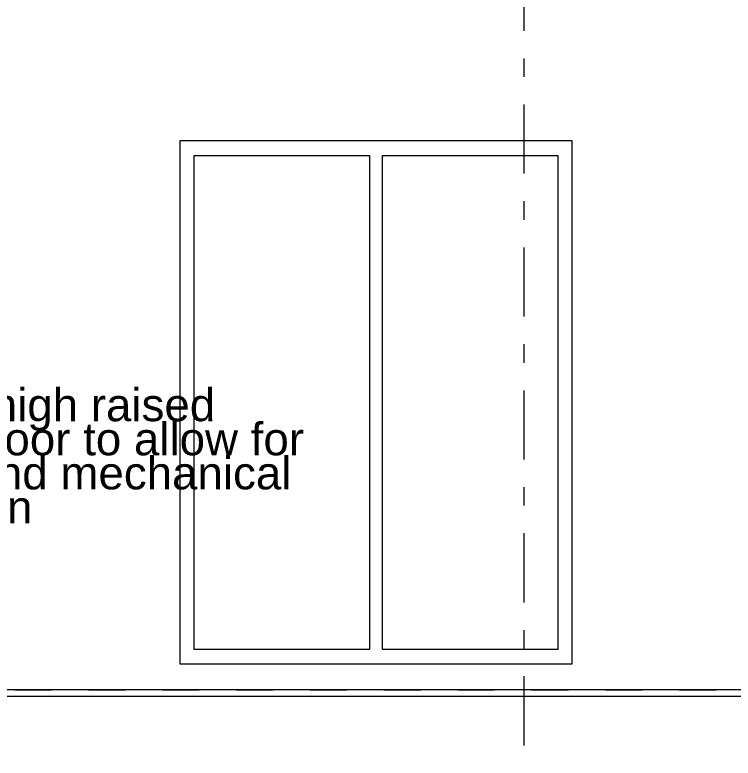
# Model space of a CAD drawing. Header units: millimetres. Extents: x -48147 to 1414029, y -496296 to 18123.
# Drawn here: x 1381762 to 1384508, y -478948 to -476104 of the extents above; entities that cross this region are included whole.
import ezdxf
from ezdxf.enums import TextEntityAlignment as Align

# ---------------------------------------------------------------- set-up
doc = ezdxf.new("R2010")
doc.units = ezdxf.units.MM
doc.header["$MEASUREMENT"] = 0
for name, pattern in [('Dashed', [2822.222233, 1411.111116, -1411.111116]), ('Double Dashed', [546.805537, 264.583325, -105.833328, 70.555556, -105.833328]), ('Wipeout_Contour', [1000, 0, -1000])]:
    doc.linetypes.add(name, pattern=pattern)
for name, color, linetype, lineweight, true_color in [('0_Pen_No__105', 7, 'Continuous', 15, 0xa6a6a6), ('New_A-15-MG_Structural_Grid_Phase_2_Pen_No__222', 7, 'Continuous', 13, 0x65af33), ('New_ArchiCAD Windows_Pen_No__63', 7, 'Continuous', 20, 0x606060)]:
    doc.layers.add(name, color=color, linetype=linetype, lineweight=lineweight, true_color=true_color)
for name, color, linetype, lineweight in [('0_Pen_No__191', 7, 'Continuous', 5), ('0_Pen_No__85', 8, 'Continuous', 20), ('New_A-20-M_Floor_Slab_Pen_No__4', 7, 'Continuous', 20), ('New_A-95-D_1_20_Pen_No__1', 7, 'Continuous', 13), ('New_ArchiCAD Windows_Pen_No__87', 8, 'Continuous', 20)]:
    doc.layers.add(name, color=color, linetype=linetype, lineweight=lineweight)
for name, color, linetype in [('New_A-15-MG_Structural_Grid_Phase_2', 7, 'Continuous'), ('New_A-20-M_Floor_Slab', 7, 'Continuous'), ('New_A-95-D_1_20', 7, 'Continuous'), ('New_ArchiCAD Windows', 7, 'Continuous')]:
    doc.layers.add(name, color=color, linetype=linetype)
doc.styles.add('GENERATED_STYLE_1', font='')
doc.styles.add('GENERATED_STYLE_2', font='')
doc.styles.get('GENERATED_STYLE_1').set_extended_font_data('Arial')
doc.styles.get('GENERATED_STYLE_2').set_extended_font_data('Swis721 BT')
doc.dimstyles.new('GENERATED_STYLE__3', dxfattribs={"dimtxt": 125, "dimasz": 47.5, "dimexe": 0.18, "dimexo": 50, "dimgap": 0.09, "dimtad": 1, "dimdec": 0, "dimzin": 0, "dimdsep": 46, "dimtxsty": 'GENERATED_STYLE_1', "dimblk": 'ARROWHEAD_2', "dimblk1": 'ARROWHEAD_2', "dimblk2": 'ARROWHEAD_2', "dimcen": 0.09, "dimclrd": 7, "dimclre": 7, "dimclrt": 7, "dimadec": 0, "dimazin": 0, "dimtfac": 1, "dimtdec": 4, "dimtmove": 2, "dimatfit": 3, "dimfxl": 1, "dimtolj": 1, "dimtzin": 0, "dimarcsym": 0})
doc.dimstyles.new('GENERATED_STYLE__4', dxfattribs={"dimtxt": 125, "dimasz": 47.5, "dimexe": 0.18, "dimexo": 50, "dimgap": 0.09, "dimtad": 1, "dimdec": 0, "dimzin": 0, "dimdsep": 46, "dimtxsty": 'GENERATED_STYLE_1', "dimblk": 'ARROWHEAD_2', "dimblk1": 'ARROWHEAD_2', "dimblk2": 'ARROWHEAD_2', "dimcen": 0.09, "dimclrd": 7, "dimclre": 7, "dimclrt": 7, "dimadec": 0, "dimazin": 0, "dimtfac": 1, "dimtdec": 4, "dimtmove": 0, "dimatfit": 3, "dimfxl": 1, "dimtolj": 1, "dimtzin": 0, "dimarcsym": 0})
doc.dimstyles.new('GENERATED_STYLE__5', dxfattribs={"dimtxt": 0.18, "dimasz": 182.4, "dimexe": 0.18, "dimexo": 0.0625, "dimgap": 0.09, "dimtad": 0, "dimtih": 1, "dimtoh": 1, "dimdec": 4, "dimzin": 0, "dimdsep": 46, "dimcen": 0.09, "dimadec": 0, "dimazin": 0, "dimtfac": 1, "dimtdec": 4, "dimtmove": 0, "dimatfit": 3, "dimldrblk": 'ARROWHEAD_5', "dimfxl": 1, "dimtolj": 1, "dimtzin": 0, "dimarcsym": 0})

# ---------------------------------------------------------------- blocks, each defined once
blk = doc.blocks.new('Section Elem_171_2', base_point=(1372879, -490836.7))
at = {"color": 254, "linetype": 'Wipeout_Contour', "lineweight": 0, "ltscale": 5852792.500182126}
blk.add_wipeout([(1360553.7, -478686.7), (1360553.7, -478711.7), (1404762.6, -478711.7), (1404762.6, -478686.7)], dxfattribs=at).dxf.layer = 'New_A-20-M_Floor_Slab'
at = {"layer": 'New_A-20-M_Floor_Slab_Pen_No__4', "linetype": 'Continuous'}
blk.add_line((1394320.7, -478686.7), (1379617.5, -478686.7), dxfattribs=at)
at = {"color": 254, "linetype": 'Wipeout_Contour', "lineweight": 0, "ltscale": 5852988.886324035}
blk.add_wipeout([(1360553.7, -478711.7), (1360553.7, -478986.7), (1404762.6, -478986.7), (1404762.6, -478711.7)], dxfattribs=at).dxf.layer = 'New_A-20-M_Floor_Slab'
at = {"layer": 'New_A-20-M_Floor_Slab_Pen_No__4', "linetype": 'Continuous'}
blk.add_line((1404762.6, -478711.7), (1360553.7, -478711.7), dxfattribs=at)
blk = doc.blocks.new('Section Elem_182_2', base_point=(1372879, -490836.7))
at = {"color": 254, "linetype": 'Wipeout_Contour', "lineweight": 0, "ltscale": 5850365.524856405}
blk.add_wipeout([(1382447, -478531.7), (1382447, -476641.7), (1382392, -476641.7), (1382392, -478531.7)], dxfattribs=at).dxf.layer = 'New_ArchiCAD Windows'
at = {"color": 254, "linetype": 'Wipeout_Contour', "lineweight": 0, "ltscale": 5853097.185803531}
blk.add_wipeout([(1383117, -478531.7), (1383167, -478531.7), (1383167, -476641.7), (1383117, -476641.7)], dxfattribs=at).dxf.layer = 'New_ArchiCAD Windows'
at = {"color": 254, "linetype": 'Wipeout_Contour', "lineweight": 0, "ltscale": 5855828.998798056}
blk.add_wipeout([(1383892, -478531.7), (1383892, -476641.7), (1383837, -476641.7), (1383837, -478531.7)], dxfattribs=at).dxf.layer = 'New_ArchiCAD Windows'
at = {"color": 254, "linetype": 'Wipeout_Contour', "lineweight": 0, "ltscale": 11703691.85276832}
blk.add_wipeout([(1382392, -476586.7), (1382392, -476641.7), (1382447, -476641.7), (1383117, -476641.7), (1383167, -476641.7), (1383837, -476641.7), (1383892, -476641.7), (1383892, -476586.7)], dxfattribs=at).dxf.layer = 'New_ArchiCAD Windows'
at = {"color": 254, "linetype": 'Wipeout_Contour', "lineweight": 0, "ltscale": 11708697.25143126}
blk.add_wipeout([(1382392, -478586.7), (1383892, -478586.7), (1383892, -478531.7), (1383837, -478531.7), (1383167, -478531.7), (1383117, -478531.7), (1382447, -478531.7), (1382392, -478531.7)], dxfattribs=at).dxf.layer = 'New_ArchiCAD Windows'
at = {"layer": 'New_ArchiCAD Windows_Pen_No__87', "linetype": 'Continuous'}
for p, q in [((1383892, -476586.7), (1382392, -476586.7)), ((1382392, -476586.7), (1382392, -478586.7)), ((1383892, -478586.7), (1383892, -476586.7)), ((1382392, -478586.7), (1383892, -478586.7))]:
    blk.add_line(p, q, dxfattribs=at)
at = {"color": 254, "linetype": 'Wipeout_Contour', "lineweight": 0, "ltscale": 5851736.078823819}
blk.add_wipeout([(1382447, -478531.7), (1383117, -478531.7), (1383117, -476641.7), (1382447, -476641.7)], dxfattribs=at).dxf.layer = 'New_ArchiCAD Windows'
at = {"color": 254, "linetype": 'Wipeout_Contour', "lineweight": 0, "ltscale": 5854458.363354306}
blk.add_wipeout([(1383167, -478531.7), (1383837, -478531.7), (1383837, -476641.7), (1383167, -476641.7)], dxfattribs=at).dxf.layer = 'New_ArchiCAD Windows'
at = {"layer": 'New_ArchiCAD Windows_Pen_No__63', "linetype": 'Continuous'}
for p, q in [((1382447, -478531.7), (1382447, -476641.7)), ((1382447, -476641.7), (1383117, -476641.7)), ((1383117, -476641.7), (1383117, -478531.7)), ((1383167, -478531.7), (1383167, -476641.7)), ((1383167, -476641.7), (1383837, -476641.7)), ((1383837, -476641.7), (1383837, -478531.7)), ((1383117, -478531.7), (1382447, -478531.7)), ((1383837, -478531.7), (1383167, -478531.7))]:
    blk.add_line(p, q, dxfattribs=at)
blk = doc.blocks.new('Standard grid marker[4]_2', base_point=(1383707.5, -469432.1))
at = {"layer": 'New_A-15-MG_Structural_Grid_Phase_2_Pen_No__222', "linetype": 'Double Dashed'}
blk.add_line((1383707.5, -470432.1), (1383707.5, -493836.7), dxfattribs=at)
at = {"layer": 'New_A-15-MG_Structural_Grid_Phase_2_Pen_No__222', "style": 'GENERATED_STYLE_2'}
for tag, p in [('AC_MarkerText_1_0', (1383707.5, -469163.7)), ('AC_MarkerText_1_1', (1383707.5, -495068.4))]:
    blk.add_attdef(tag, text='', height=175, rotation=360, dxfattribs=at).set_placement(p, align=Align.MIDDLE_CENTER)
blk = doc.blocks.new('*D778', base_point=(1372879, -490836.7))
at = {"layer": 'New_A-95-D_1_20_Pen_No__1', "linetype": 'Continuous'}
for p, q in [((1367439.1, -478686.7), (1367345.3, -478686.7)), ((1367360.9, -478668.7), (1367423.4, -478704.8)), ((1367360.9, -478693.7), (1367423.4, -478729.8)), ((1367392.2, -478711.7), (1367392.2, -478686.7)), ((1367439.1, -478711.7), (1367345.3, -478711.7)), ((1367392.2, -478742.3), (1367392.2, -478711.7))]:
    blk.add_line(p, q, dxfattribs=at)
at = {"layer": 'New_A-95-D_1_20_Pen_No__1', "insert": (1367367.2, -478939.1), "char_height": 125, "attachment_point": 7, "rotation": 90, "style": 'GENERATED_STYLE_1'}
blk.add_mtext('\\A1;{\\fArial|b0|i0|c0|p34;25}', dxfattribs=at)
blk = doc.blocks.new('ARROWHEAD_2')
at = {"color": 0, "linetype": 'Continuous', "lineweight": 0}
for p, q in [((-0.378, -0.655), (0.378, 0.655)), ((0, 0), (-1, 0))]:
    blk.add_line(p, q, dxfattribs=at)
blk = doc.blocks.new('*D779', base_point=(1372879, -490836.7))
at = {"layer": 'New_A-95-D_1_20_Pen_No__1', "linetype": 'Continuous'}
for p, q in [((1367423.4, -475104.8), (1367360.9, -475068.7)), ((1367392.2, -475086.7), (1367392.2, -475056.2)), ((1367943.1, -475086.7), (1367345.3, -475086.7)), ((1367392.2, -478686.7), (1367392.2, -475086.7)), ((1367439.1, -478686.7), (1367345.3, -478686.7)), ((1367360.9, -478668.7), (1367423.4, -478704.8))]:
    blk.add_line(p, q, dxfattribs=at)
at = {"layer": 'New_A-95-D_1_20_Pen_No__1', "insert": (1367367.2, -477101.2), "char_height": 125, "attachment_point": 7, "rotation": 90, "style": 'GENERATED_STYLE_1'}
blk.add_mtext('\\A1;{\\fArial|b0|i0|c0|p34;3,600}', dxfattribs=at)
blk = doc.blocks.new('ARROWHEAD_5')
at = {"color": 0, "linetype": 'Continuous', "lineweight": 0}
blk.add_line((0, 0), (-1, 0), dxfattribs=at)
blk.add_solid([(-1, 0.2679), (0, 0), (-1, -0.2679), (-1, 0.2679)], dxfattribs=at)
blk = doc.blocks.new('S-24 Building Section_STORY_MARKER', base_point=(1372879, -490836.7))
at = {"layer": '0_Pen_No__105', "linetype": 'Dashed', "ltscale": 0.1}
blk.add_line((1358054.7, -478686.7), (1410366.7, -478686.7), dxfattribs=at)

msp = doc.modelspace()

# ---------------------------------------------------------------- block references
at = {"layer": 'New_A-20-M_Floor_Slab'}
msp.add_blockref('Section Elem_171_2', (1372879, -490836.7), dxfattribs=at)
at = {"layer": 'New_ArchiCAD Windows'}
msp.add_blockref('Section Elem_182_2', (1372879, -490836.7), dxfattribs=at)

# ---------------------------------------------------------------- next in the draw order: block references
at = {"layer": 'New_A-15-MG_Structural_Grid_Phase_2', "color": 8, "linetype": 'Continuous', "lineweight": 15}
msp.add_blockref('Standard grid marker[4]_2', (1383707.5, -469432.1), dxfattribs=at)

# ---------------------------------------------------------------- next in the draw order: texts
at = {"layer": '0_Pen_No__191', "linetype": 'Continuous', "insert": (1381042.8, -477792.6), "char_height": 125, "width": 1863.478, "attachment_point": 4, "line_spacing_factor": 0.625916, "style": 'GENERATED_STYLE_2'}
msp.add_mtext('\\A1;{\\fSwis721 BT|b0|i0|c0|p34;300mm high raised access floor to allow for cables and mechanical ventilation}', dxfattribs=at)

# ---------------------------------------------------------------- next in the draw order: dimensions: what is measured, and where the dimension line sits
at = {"layer": 'New_A-95-D_1_20', "linetype": 'Continuous'}
for base, p1, p2, dimstyle, picture, middle in [((1367392.2, -475086.7), (1383128, -478686.7), (1367993.1, -475086.7), 'GENERATED_STYLE__4', '*D779', (1367304.7, -476864.1)), ((1367392.2, -478686.7), (1383128, -478711.7), (1383128, -478686.7), 'GENERATED_STYLE__3', '*D778', (1367304.7, -478833.7))]:
    dim = msp.add_linear_dim(base=base, p1=p1, p2=p2, angle=90, dimstyle=dimstyle, dxfattribs=at)
    dim.commit()
    dim.dimension.update_dxf_attribs({"geometry": picture, "text_midpoint": middle, "dimtype": 160, "text_rotation": 90})

# ---------------------------------------------------------------- next in the draw order: leaders
at = {"layer": '0_Pen_No__85', "linetype": 'Continuous', "annotation_type": 0, "has_hookline": 1, "hookline_direction": 0, "text_width": 1869}
msp.add_leader([(1379994.1, -478623.6), (1380779.6, -477792.6), (1381042.7, -477792.6)], dimstyle='GENERATED_STYLE__5', dxfattribs=at)

# ---------------------------------------------------------------- next in the draw order: block references
at = {"linetype": 'Continuous', "lineweight": 0}
msp.add_blockref('S-24 Building Section_STORY_MARKER', (1372879, -490836.7), dxfattribs=at)

doc.saveas('drawing.dxf')
